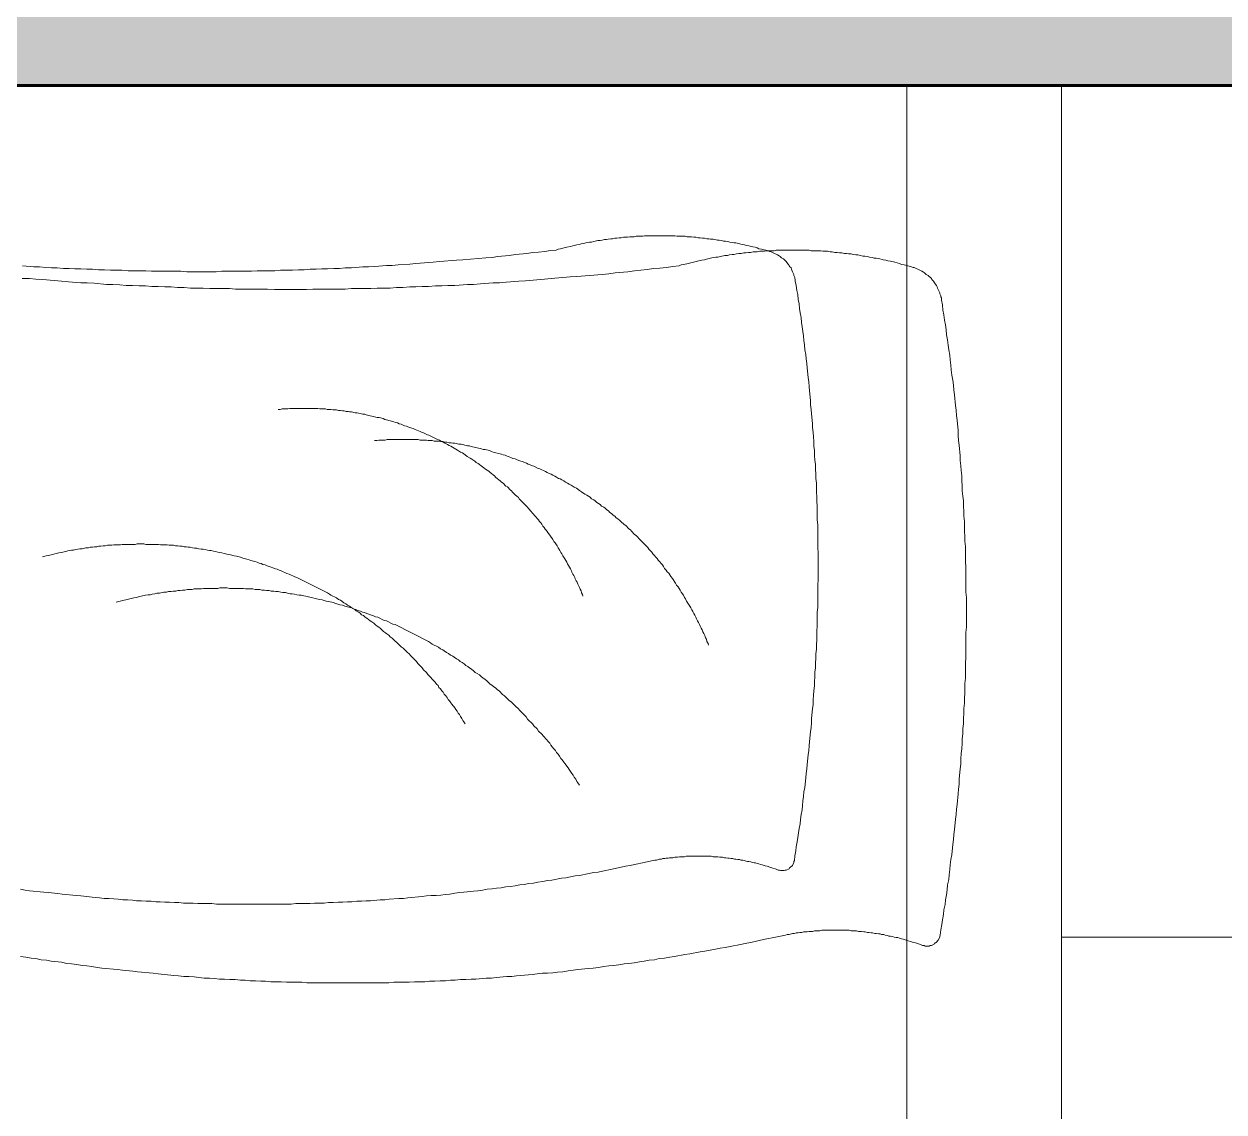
# Model space of a CAD drawing. Header units: millimetres. Extents: x 138.2 to 179, y 16 to 49.9.
# Drawn here: x 150.498 to 151.273, y 43.262 to 43.965 of the extents above; entities that cross this region are included whole.
import ezdxf

# ---------------------------------------------------------------- set-up
doc = ezdxf.new("R2010")
doc.units = ezdxf.units.MM
for name, color, linetype, lineweight in [('wv_grama', 103, 'Continuous', 9), ('wv_moveis2', 252, 'Continuous', 5), ('wv_parede', 24, 'Continuous', 60), ('wv_paredeHATCH', 11, 'Continuous', 9)]:
    doc.layers.add(name, color=color, linetype=linetype, lineweight=lineweight)

# ---------------------------------------------------------------- blocks, each defined once
blk = doc.blocks.new('*U41')
for p in [(-0.8, 1.34283), (0.8, 0)]:
    blk.add_line(p, (-0.8, 0))
for points in [[(-0.1277, 0.56242), (-0.13109, 0.56276), (-0.13448, 0.56344), (-0.13752, 0.56377), (-0.14091, 0.56445), (-0.1443, 0.56479), (-0.14734, 0.56547), (-0.15412, 0.56615), (-0.1575, 0.56682), (-0.16055, 0.56716), (-0.16393, 0.5675), (-0.16732, 0.56818), (-0.17037, 0.56852), (-0.17375, 0.56885), (-0.17714, 0.56953), (-0.18019, 0.56987), (-0.19035, 0.57089), (-0.19339, 0.57122), (-0.20017, 0.5719), (-0.20321, 0.57224), (-0.21337, 0.57326), (-0.21642, 0.57359), (-0.22658, 0.57461), (-0.22962, 0.57495), (-0.23301, 0.57529), (-0.2364, 0.57529), (-0.23978, 0.57563), (-0.24283, 0.57596), (-0.24622, 0.5763), (-0.2496, 0.5763), (-0.25299, 0.57664), (-0.25603, 0.57698), (-0.25942, 0.57698), (-0.26281, 0.57732), (-0.26619, 0.57732), (-0.26958, 0.57766), (-0.27263, 0.57766), (-0.27601, 0.578), (-0.2794, 0.578), (-0.28278, 0.57833), (-0.28583, 0.57833), (-0.28922, 0.57867), (-0.29599, 0.57867), (-0.29938, 0.57901), (-0.3092, 0.57901), (-0.31258, 0.57935), (-0.3654, 0.57935), (-0.36879, 0.57901), (-0.37861, 0.57901), (-0.382, 0.57867), (-0.38877, 0.57867), (-0.39181, 0.57833), (-0.3952, 0.57833), (-0.39859, 0.578), (-0.40197, 0.578), (-0.40536, 0.57766), (-0.40841, 0.57766), (-0.41179, 0.57732), (-0.41518, 0.57732), (-0.41856, 0.57698), (-0.42161, 0.57698), (-0.42838, 0.5763), (-0.43177, 0.5763), (-0.43482, 0.57596), (-0.44159, 0.57529), (-0.44498, 0.57529), (-0.44802, 0.57495), (-0.45818, 0.57393), (-0.46123, 0.57359), (-0.46461, 0.57326), (-0.468, 0.57326), (-0.47139, 0.57292), (-0.47443, 0.57258), (-0.47782, 0.57224), (-0.48121, 0.57156), (-0.48459, 0.57122), (-0.48764, 0.57089), (-0.49441, 0.57021), (-0.49746, 0.56987), (-0.50085, 0.56953), (-0.50423, 0.56885), (-0.50762, 0.56852), (-0.51066, 0.56818), (-0.51405, 0.56784), (-0.51744, 0.56716), (-0.52048, 0.56682), (-0.52387, 0.56648), (-0.52726, 0.56581), (-0.5303, 0.56547), (-0.53369, 0.56479), (-0.53708, 0.56445), (-0.54012, 0.56377), (-0.54351, 0.56344), (-0.5469, 0.56276), (-0.54994, 0.56242), (-0.55671, 0.56107), (-0.55976, 0.56073), (-0.56653, 0.55937), (-0.56958, 0.55903), (-0.57635, 0.55768), (-0.5794, 0.557), (-0.58279, 0.55666), (-0.58583, 0.55599), (-0.59261, 0.55463), (-0.59565, 0.55396), (-0.59904, 0.55328), (-0.60209, 0.5526), (-0.60547, 0.55192), (-0.60852, 0.55125), (-0.61529, 0.54989), (-0.61834, 0.54921), (-0.62173, 0.54854), (-0.62274, 0.5482), (-0.6241, 0.5482), (-0.62613, 0.54752), (-0.62748, 0.54752), (-0.6285, 0.54718), (-0.62985, 0.54718), (-0.63087, 0.54684), (-0.63222, 0.54684), (-0.63324, 0.54651), (-0.63561, 0.54651), (-0.63696, 0.54617), (-0.639, 0.54617), (-0.64035, 0.54583), (-0.64374, 0.54583), (-0.64509, 0.54549), (-0.6627, 0.54549), (-0.66405, 0.54583), (-0.66744, 0.54583), (-0.66879, 0.54617), (-0.67082, 0.54617), (-0.67218, 0.54651), (-0.67319, 0.54651), (-0.67455, 0.54684), (-0.67556, 0.54684), (-0.67692, 0.54718), (-0.67793, 0.54718), (-0.67929, 0.54752), (-0.68031, 0.54752), (-0.68166, 0.54786), (-0.68268, 0.54786), (-0.68369, 0.5482), (-0.68505, 0.5482), (-0.68606, 0.54854), (-0.68742, 0.54888), (-0.68843, 0.54921), (-0.68945, 0.54921), (-0.6908, 0.54955), (-0.69182, 0.54989), (-0.69317, 0.55023), (-0.69419, 0.55023), (-0.6952, 0.55057), (-0.69656, 0.55091), (-0.69757, 0.55125), (-0.69893, 0.55159), (-0.70096, 0.55226), (-0.70231, 0.5526), (-0.70435, 0.55328), (-0.7057, 0.55362), (-0.70875, 0.55463), (-0.7101, 0.55531), (-0.71112, 0.55531), (-0.7118, 0.55565), (-0.7145, 0.55565), (-0.71518, 0.55531), (-0.71586, 0.55531), (-0.71789, 0.55429), (-0.71823, 0.55362), (-0.71891, 0.55328), (-0.72026, 0.55192), (-0.72128, 0.54989), (-0.72128, 0.54921), (-0.72161, 0.54854), (-0.72195, 0.54515), (-0.72263, 0.54177), (-0.72297, 0.53872), (-0.72365, 0.53533), (-0.72398, 0.53228), (-0.72466, 0.5289), (-0.725, 0.52585), (-0.72568, 0.52247), (-0.72602, 0.51942), (-0.72636, 0.51603), (-0.72703, 0.51265), (-0.72737, 0.5096), (-0.72771, 0.50621), (-0.72805, 0.50316), (-0.72839, 0.49978), (-0.72906, 0.49673), (-0.72974, 0.48996), (-0.73008, 0.48691), (-0.73042, 0.48353), (-0.73076, 0.48048), (-0.73143, 0.47371), (-0.73177, 0.47066), (-0.73211, 0.46727), (-0.73245, 0.46423), (-0.73313, 0.45745), (-0.73347, 0.45441), (-0.7338, 0.45102), (-0.7338, 0.44797), (-0.73448, 0.4412), (-0.73482, 0.43815), (-0.73482, 0.43477), (-0.73516, 0.43138), (-0.7355, 0.42833), (-0.73584, 0.42495), (-0.73584, 0.4219), (-0.73617, 0.41851), (-0.73617, 0.41513), (-0.73651, 0.41208), (-0.73651, 0.40869), (-0.73685, 0.40531), (-0.73685, 0.40226), (-0.73719, 0.39887), (-0.73719, 0.39549), (-0.73753, 0.39244), (-0.73753, 0.38601), (-0.73787, 0.38262), (-0.73787, 0.3728), (-0.73821, 0.36942), (-0.73821, 0.35316), (-0.73854, 0.34978), (-0.73854, 0.33048), (-0.73821, 0.32709), (-0.73821, 0.31084), (-0.73787, 0.30745), (-0.73787, 0.29763), (-0.73753, 0.29425), (-0.73753, 0.2912), (-0.73719, 0.28781), (-0.73719, 0.28138), (-0.73685, 0.27799), (-0.73685, 0.27495), (-0.73651, 0.27156), (-0.73651, 0.26817), (-0.73617, 0.26513), (-0.73584, 0.26174), (-0.73584, 0.25835), (-0.7355, 0.25531), (-0.7355, 0.25192), (-0.73516, 0.24853), (-0.73482, 0.24549), (-0.73448, 0.2421), (-0.73448, 0.23905), (-0.7338, 0.23228), (-0.73347, 0.22923), (-0.73313, 0.22585), (-0.73313, 0.2228), (-0.73245, 0.21603), (-0.73211, 0.21298), (-0.73177, 0.2096), (-0.73143, 0.20655), (-0.73076, 0.19978), (-0.73042, 0.19673), (-0.73008, 0.19334), (-0.72974, 0.1903), (-0.72906, 0.18691), (-0.72873, 0.18352), (-0.72839, 0.18048), (-0.72805, 0.17709), (-0.72771, 0.17404), (-0.72703, 0.17066), (-0.72669, 0.16761), (-0.72636, 0.16422), (-0.72568, 0.16084), (-0.72534, 0.15779), (-0.725, 0.1544), (-0.72432, 0.15136), (-0.72398, 0.14797), (-0.72331, 0.14492), (-0.72297, 0.14154), (-0.72229, 0.13849), (-0.72229, 0.13713), (-0.72195, 0.13646), (-0.72195, 0.13578), (-0.72128, 0.13443), (-0.72128, 0.13375), (-0.72026, 0.13172), (-0.71992, 0.1307), (-0.71958, 0.13002), (-0.71924, 0.12901), (-0.71823, 0.12799), (-0.71789, 0.12731), (-0.71721, 0.1263), (-0.7162, 0.12528), (-0.71586, 0.12461), (-0.71383, 0.12257), (-0.71247, 0.1219), (-0.71146, 0.12088), (-0.71078, 0.12054), (-0.70976, 0.11987), (-0.70705, 0.11851), (-0.70604, 0.11817), (-0.70468, 0.1175), (-0.70401, 0.1175), (-0.70231, 0.11682), (-0.69825, 0.1158), (-0.69656, 0.11546), (-0.6952, 0.11479), (-0.69385, 0.11445), (-0.69216, 0.11411), (-0.68945, 0.11343), (-0.68775, 0.11309), (-0.6864, 0.11275), (-0.68471, 0.11242), (-0.682, 0.11174), (-0.68031, 0.1114), (-0.67895, 0.1114), (-0.6776, 0.11106), (-0.6759, 0.11072), (-0.67455, 0.11038), (-0.67286, 0.11005), (-0.6715, 0.11005), (-0.67015, 0.10971), (-0.66845, 0.10937), (-0.6671, 0.10937), (-0.66541, 0.10903), (-0.66405, 0.10869), (-0.66236, 0.10869), (-0.661, 0.10835), (-0.65965, 0.10835), (-0.65796, 0.10801), (-0.6566, 0.10801), (-0.65491, 0.10768), (-0.65356, 0.10768), (-0.65186, 0.10734), (-0.65051, 0.10734), (-0.64881, 0.107), (-0.64577, 0.107), (-0.64441, 0.10666), (-0.63832, 0.10666), (-0.63696, 0.10632), (-0.61563, 0.10632), (-0.61428, 0.10666), (-0.60954, 0.10666), (-0.60818, 0.107), (-0.60514, 0.107), (-0.60344, 0.10734), (-0.60073, 0.10734), (-0.59904, 0.10768), (-0.59769, 0.10768), (-0.59599, 0.10801), (-0.59464, 0.10801), (-0.59295, 0.10835), (-0.59159, 0.10835), (-0.5899, 0.10869), (-0.58854, 0.10903), (-0.58719, 0.10903), (-0.5855, 0.10937), (-0.58414, 0.10971), (-0.58245, 0.10971), (-0.57974, 0.11038), (-0.57805, 0.11072), (-0.57669, 0.11072), (-0.575, 0.11106), (-0.57229, 0.11174), (-0.5706, 0.11208), (-0.56924, 0.11242), (-0.56755, 0.11275), (-0.56484, 0.11343), (-0.56315, 0.11377), (-0.56044, 0.11445), (-0.55875, 0.11479), (-0.55604, 0.11546), (-0.55434, 0.1158), (-0.55299, 0.11648), (-0.54893, 0.11682), (-0.54486, 0.1175), (-0.54046, 0.11783), (-0.5364, 0.11817), (-0.53234, 0.11885), (-0.52421, 0.11953), (-0.51981, 0.1202), (-0.51168, 0.12088), (-0.50762, 0.12156), (-0.50322, 0.1219), (-0.48696, 0.12325), (-0.48256, 0.12359), (-0.47037, 0.12461), (-0.46597, 0.12494), (-0.45378, 0.12596), (-0.44938, 0.1263), (-0.44125, 0.12698), (-0.43685, 0.12731), (-0.43279, 0.12731), (-0.42466, 0.12799), (-0.42026, 0.12833), (-0.41619, 0.12833), (-0.40807, 0.12901), (-0.40367, 0.12901), (-0.3996, 0.12935), (-0.39554, 0.12935), (-0.39114, 0.12969), (-0.38707, 0.12969), (-0.38301, 0.13002), (-0.37895, 0.13002), (-0.37455, 0.13036), (-0.37048, 0.13036), (-0.36642, 0.1307), (-0.35795, 0.1307), (-0.35389, 0.13104), (-0.34136, 0.13104), (-0.3373, 0.13138), (-0.31631, 0.13138), (-0.31224, 0.13172), (-0.29159, 0.13172), (-0.28719, 0.13138), (-0.26653, 0.13138), (-0.26247, 0.13104), (-0.24994, 0.13104), (-0.24554, 0.1307), (-0.23741, 0.1307), (-0.23335, 0.13036), (-0.22895, 0.13036), (-0.22488, 0.13002), (-0.22082, 0.13002), (-0.21642, 0.12969), (-0.21236, 0.12969), (-0.20829, 0.12935), (-0.20423, 0.12935), (-0.19983, 0.12901), (-0.19576, 0.12901), (-0.1917, 0.12867), (-0.1873, 0.12833), (-0.18324, 0.12833), (-0.17511, 0.12765), (-0.17071, 0.12731), (-0.16664, 0.12731), (-0.15852, 0.12664), (-0.15412, 0.1263), (-0.14193, 0.12528), (-0.13752, 0.12494), (-0.13346, 0.12461), (-0.12872, 0.12461)], [(-0.18933, 0.33352), (-0.19204, 0.33285), (-0.19373, 0.33251), (-0.19644, 0.33183), (-0.19813, 0.33149), (-0.20084, 0.33082), (-0.20254, 0.33048), (-0.20389, 0.33014), (-0.20558, 0.3298), (-0.20829, 0.32912), (-0.20998, 0.32878), (-0.21134, 0.32878), (-0.21269, 0.32845), (-0.21439, 0.32811), (-0.21574, 0.32777), (-0.21743, 0.32777), (-0.22014, 0.32709), (-0.22184, 0.32709), (-0.22319, 0.32675), (-0.22488, 0.32675), (-0.22624, 0.32641), (-0.22793, 0.32641), (-0.22929, 0.32608), (-0.23064, 0.32608), (-0.23233, 0.32574), (-0.23369, 0.32574), (-0.23538, 0.3254), (-0.23843, 0.3254), (-0.23978, 0.32506), (-0.24452, 0.32506), (-0.24588, 0.32472), (-0.25502, 0.32472), (-0.25637, 0.32438), (-0.26111, 0.32438), (-0.26247, 0.32472), (-0.27161, 0.32472), (-0.27297, 0.32506), (-0.27771, 0.32506), (-0.27906, 0.3254), (-0.28211, 0.3254), (-0.28346, 0.32574), (-0.28515, 0.32574), (-0.28651, 0.32608), (-0.2882, 0.32608), (-0.28956, 0.32641), (-0.29125, 0.32641), (-0.2926, 0.32675), (-0.29396, 0.32675), (-0.29565, 0.32709), (-0.29701, 0.32743), (-0.2987, 0.32743), (-0.30005, 0.32777), (-0.30175, 0.32811), (-0.3031, 0.32811), (-0.30446, 0.32845), (-0.30615, 0.32878), (-0.3075, 0.32912), (-0.30886, 0.32912), (-0.31055, 0.32946), (-0.3119, 0.3298), (-0.3136, 0.33014), (-0.31631, 0.33082), (-0.318, 0.33115), (-0.32071, 0.33183), (-0.3224, 0.33217), (-0.32511, 0.33285), (-0.3268, 0.33319), (-0.32951, 0.33386), (-0.3312, 0.33454), (-0.33391, 0.33522), (-0.33561, 0.33556), (-0.33696, 0.33623), (-0.33967, 0.33691), (-0.34136, 0.33725), (-0.34272, 0.33793), (-0.34407, 0.33826), (-0.34543, 0.33894), (-0.34712, 0.33928), (-0.34847, 0.33996), (-0.34983, 0.3403), (-0.35118, 0.34097), (-0.35254, 0.34131), (-0.35423, 0.34199), (-0.35558, 0.34233), (-0.35694, 0.34301), (-0.35829, 0.34334), (-0.36236, 0.34538), (-0.36405, 0.34571), (-0.36811, 0.34775), (-0.36947, 0.34808), (-0.39114, 0.35892), (-0.39249, 0.35994), (-0.39351, 0.36061), (-0.39757, 0.36264), (-0.39893, 0.36366), (-0.40028, 0.36434), (-0.4013, 0.36501), (-0.40265, 0.36603), (-0.404, 0.36671), (-0.40536, 0.36772), (-0.40671, 0.3684), (-0.40773, 0.36908), (-0.40908, 0.37009), (-0.41044, 0.37077), (-0.41145, 0.37179), (-0.41281, 0.37246), (-0.41416, 0.37348), (-0.41518, 0.3745), (-0.41653, 0.37517), (-0.41789, 0.37619), (-0.4189, 0.37687), (-0.42026, 0.37788), (-0.42127, 0.3789), (-0.42263, 0.37957), (-0.42398, 0.38059), (-0.425, 0.38161), (-0.42635, 0.38262), (-0.42737, 0.3833), (-0.42872, 0.38431), (-0.43075, 0.38635), (-0.43211, 0.38736), (-0.43312, 0.38804), (-0.43448, 0.38906), (-0.43549, 0.39007), (-0.43685, 0.39109), (-0.43888, 0.39312), (-0.44024, 0.39413), (-0.44328, 0.39718), (-0.44464, 0.3982), (-0.44768, 0.40125), (-0.44904, 0.40226), (-0.45005, 0.40362), (-0.45412, 0.40768), (-0.45513, 0.40903), (-0.45818, 0.41208), (-0.4592, 0.41343), (-0.46123, 0.41547), (-0.46224, 0.41682), (-0.46428, 0.41885), (-0.46529, 0.42021), (-0.46732, 0.42224), (-0.46834, 0.42359), (-0.46936, 0.42461), (-0.47003, 0.42596), (-0.47105, 0.42698), (-0.47206, 0.42833), (-0.47308, 0.42935), (-0.47376, 0.4307), (-0.47477, 0.43172), (-0.47579, 0.43307), (-0.47647, 0.43443), (-0.47748, 0.43544), (-0.4785, 0.4368), (-0.47917, 0.43781), (-0.48121, 0.44052), (-0.48188, 0.44154), (-0.4829, 0.44289), (-0.48358, 0.44425), (-0.48459, 0.44526), (-0.48527, 0.44662), (-0.48629, 0.44797), (-0.48696, 0.44933), (-0.48764, 0.45034), (-0.48866, 0.4517)], [(-0.35626, 0.22923), (-0.35762, 0.22923), (-0.35897, 0.2289), (-0.36303, 0.2289), (-0.36439, 0.22856), (-0.38437, 0.22856), (-0.38572, 0.2289), (-0.38978, 0.2289), (-0.3908, 0.22923), (-0.39351, 0.22923), (-0.39486, 0.22957), (-0.39757, 0.22957), (-0.39893, 0.22991), (-0.40028, 0.22991), (-0.40163, 0.23025), (-0.40299, 0.23025), (-0.40434, 0.23059), (-0.4057, 0.23059), (-0.40671, 0.23093), (-0.40807, 0.23093), (-0.41078, 0.2316), (-0.41213, 0.2316), (-0.41619, 0.23262), (-0.41755, 0.23262), (-0.41856, 0.23296), (-0.42534, 0.23465), (-0.42635, 0.23499), (-0.42771, 0.23499), (-0.43042, 0.23567), (-0.43177, 0.23635), (-0.43279, 0.23668), (-0.4382, 0.23804), (-0.43922, 0.23838), (-0.44057, 0.23872), (-0.44193, 0.23939), (-0.44328, 0.23973), (-0.4443, 0.24007), (-0.44565, 0.24075), (-0.44701, 0.24109), (-0.44802, 0.24142), (-0.44938, 0.2421), (-0.45073, 0.24244), (-0.45175, 0.24278), (-0.4531, 0.24346), (-0.45446, 0.24379), (-0.45547, 0.24447), (-0.45683, 0.24481), (-0.45818, 0.24549), (-0.4592, 0.24583), (-0.46191, 0.24718), (-0.46292, 0.24752), (-0.46428, 0.2482), (-0.46529, 0.24853), (-0.46665, 0.24921), (-0.46766, 0.24989), (-0.46902, 0.25057), (-0.47037, 0.25091), (-0.47139, 0.25158), (-0.47274, 0.25226), (-0.47376, 0.25294), (-0.47511, 0.25361), (-0.47613, 0.25395), (-0.47714, 0.25463), (-0.4785, 0.25531), (-0.47951, 0.25598), (-0.48087, 0.25666), (-0.48188, 0.25734), (-0.48324, 0.25802), (-0.48527, 0.25937), (-0.48662, 0.26005), (-0.48866, 0.2614), (-0.49001, 0.26242), (-0.49204, 0.26377), (-0.4934, 0.26445), (-0.49543, 0.2658), (-0.49644, 0.26682), (-0.4978, 0.2675), (-0.49881, 0.26817), (-0.49983, 0.26919), (-0.50186, 0.27054), (-0.50288, 0.27156), (-0.50423, 0.27224), (-0.50525, 0.27291), (-0.50626, 0.27393), (-0.50728, 0.27461), (-0.50829, 0.27562), (-0.50931, 0.2763), (-0.51033, 0.27732), (-0.51134, 0.27799), (-0.51236, 0.27901), (-0.51337, 0.27969), (-0.51439, 0.2807), (-0.51541, 0.28138), (-0.51744, 0.28341), (-0.51845, 0.28409), (-0.52048, 0.28612), (-0.5215, 0.2868), (-0.52218, 0.28781), (-0.52421, 0.28984), (-0.52522, 0.29052), (-0.52624, 0.29154), (-0.52692, 0.29255), (-0.53267, 0.29831), (-0.53335, 0.29933), (-0.53538, 0.30136), (-0.53606, 0.30237), (-0.53708, 0.30339), (-0.53775, 0.3044), (-0.53877, 0.30542), (-0.53945, 0.30644), (-0.54046, 0.30745), (-0.54114, 0.30847), (-0.54215, 0.30948), (-0.54283, 0.3105), (-0.54351, 0.31185), (-0.54453, 0.31287), (-0.5452, 0.31389), (-0.54622, 0.3149), (-0.54757, 0.31693), (-0.54859, 0.31829), (-0.55062, 0.32133), (-0.5513, 0.32269), (-0.55231, 0.3237), (-0.55367, 0.32574), (-0.55434, 0.32709), (-0.5557, 0.32912), (-0.55638, 0.33048), (-0.55705, 0.33149), (-0.55773, 0.33285), (-0.55908, 0.33488), (-0.55976, 0.33623), (-0.56044, 0.33725), (-0.56112, 0.3386), (-0.56179, 0.33962), (-0.56247, 0.34097), (-0.56315, 0.34199), (-0.56383, 0.34334), (-0.56416, 0.34436), (-0.56484, 0.34571), (-0.56552, 0.34673), (-0.5662, 0.34808), (-0.56653, 0.3491), (-0.56721, 0.35045), (-0.56789, 0.35147), (-0.56823, 0.35282), (-0.5689, 0.35384), (-0.56958, 0.3552), (-0.56992, 0.35655), (-0.5706, 0.35757), (-0.57094, 0.35892), (-0.57161, 0.36027), (-0.57195, 0.36129)]]:
    blk.add_lwpolyline(points)
blk = doc.blocks.new('*U42')
for p in [(-0.7, 1.16602), (0.7, 0)]:
    blk.add_line(p, (-0.7, 0))
for points in [[(-0.12755, 0.51897), (-0.13064, 0.51959), (-0.13342, 0.5199), (-0.14269, 0.52082), (-0.14547, 0.52113), (-0.15165, 0.52175), (-0.15443, 0.52206), (-0.16369, 0.52299), (-0.16647, 0.5233), (-0.17574, 0.52422), (-0.17852, 0.52453), (-0.18161, 0.52484), (-0.1847, 0.52484), (-0.18779, 0.52515), (-0.19057, 0.52546), (-0.19366, 0.52577), (-0.19675, 0.52577), (-0.19984, 0.52608), (-0.20262, 0.52639), (-0.20571, 0.52639), (-0.20879, 0.52669), (-0.21188, 0.52669), (-0.21497, 0.527), (-0.21775, 0.527), (-0.22084, 0.52731), (-0.22393, 0.52731), (-0.22702, 0.52762), (-0.2298, 0.52762), (-0.23289, 0.52793), (-0.23907, 0.52793), (-0.24216, 0.52824), (-0.25112, 0.52824), (-0.2542, 0.52855), (-0.3024, 0.52855), (-0.30548, 0.52824), (-0.31444, 0.52824), (-0.31753, 0.52793), (-0.32371, 0.52793), (-0.32649, 0.52762), (-0.32958, 0.52762), (-0.33267, 0.52731), (-0.33576, 0.52731), (-0.33885, 0.527), (-0.34163, 0.527), (-0.34472, 0.52669), (-0.3478, 0.52669), (-0.35089, 0.52639), (-0.35367, 0.52639), (-0.35985, 0.52577), (-0.36294, 0.52577), (-0.36572, 0.52546), (-0.3719, 0.52484), (-0.37499, 0.52484), (-0.37777, 0.52453), (-0.38704, 0.5236), (-0.38982, 0.5233), (-0.39291, 0.52299), (-0.396, 0.52299), (-0.39908, 0.52268), (-0.40186, 0.52237), (-0.40495, 0.52206), (-0.40804, 0.52144), (-0.41113, 0.52113), (-0.41391, 0.52082), (-0.42009, 0.52021), (-0.42287, 0.5199), (-0.42596, 0.51959), (-0.42905, 0.51897), (-0.43214, 0.51866), (-0.43492, 0.51835), (-0.43801, 0.51804), (-0.4411, 0.51743), (-0.44388, 0.51712), (-0.44697, 0.51681), (-0.45005, 0.51619), (-0.45283, 0.51588), (-0.45592, 0.51526), (-0.45901, 0.51496), (-0.46179, 0.51434), (-0.46488, 0.51403), (-0.46797, 0.51341), (-0.47075, 0.5131), (-0.47693, 0.51187), (-0.47971, 0.51156), (-0.48589, 0.51032), (-0.48867, 0.51001), (-0.49485, 0.50878), (-0.49763, 0.50816), (-0.50072, 0.50785), (-0.5035, 0.50723), (-0.50967, 0.506), (-0.51245, 0.50538), (-0.51554, 0.50476), (-0.51832, 0.50414), (-0.52141, 0.50353), (-0.52419, 0.50291), (-0.53037, 0.50167), (-0.53315, 0.50105), (-0.53624, 0.50044), (-0.53717, 0.50013), (-0.5384, 0.50013), (-0.54026, 0.49951), (-0.54149, 0.49951), (-0.54242, 0.4992), (-0.54365, 0.4992), (-0.54458, 0.49889), (-0.54582, 0.49889), (-0.54674, 0.49858), (-0.54891, 0.49858), (-0.55014, 0.49827), (-0.552, 0.49827), (-0.55323, 0.49797), (-0.55632, 0.49797), (-0.55756, 0.49766), (-0.57362, 0.49766), (-0.57485, 0.49797), (-0.57794, 0.49797), (-0.57918, 0.49827), (-0.58103, 0.49827), (-0.58227, 0.49858), (-0.5832, 0.49858), (-0.58443, 0.49889), (-0.58536, 0.49889), (-0.58659, 0.4992), (-0.58752, 0.4992), (-0.58876, 0.49951), (-0.58968, 0.49951), (-0.59092, 0.49982), (-0.59185, 0.49982), (-0.59277, 0.50013), (-0.59401, 0.50013), (-0.59493, 0.50044), (-0.59617, 0.50075), (-0.5971, 0.50105), (-0.59802, 0.50105), (-0.59926, 0.50136), (-0.60019, 0.50167), (-0.60142, 0.50198), (-0.60235, 0.50198), (-0.60327, 0.50229), (-0.60451, 0.5026), (-0.60544, 0.50291), (-0.60667, 0.50322), (-0.60853, 0.50383), (-0.60976, 0.50414), (-0.61162, 0.50476), (-0.61285, 0.50507), (-0.61563, 0.506), (-0.61687, 0.50661), (-0.61779, 0.50661), (-0.61841, 0.50692), (-0.62088, 0.50692), (-0.6215, 0.50661), (-0.62212, 0.50661), (-0.62397, 0.50569), (-0.62428, 0.50507), (-0.6249, 0.50476), (-0.62613, 0.50353), (-0.62706, 0.50167), (-0.62706, 0.50105), (-0.62737, 0.50044), (-0.62768, 0.49735), (-0.6283, 0.49426), (-0.62861, 0.49148), (-0.62922, 0.48839), (-0.62953, 0.48561), (-0.63015, 0.48252), (-0.63046, 0.47974), (-0.63108, 0.47665), (-0.63139, 0.47387), (-0.63169, 0.47078), (-0.63231, 0.46769), (-0.63262, 0.46491), (-0.63293, 0.46182), (-0.63324, 0.45904), (-0.63355, 0.45595), (-0.63417, 0.45317), (-0.63478, 0.44699), (-0.63509, 0.44421), (-0.6354, 0.44113), (-0.63571, 0.43835), (-0.63633, 0.43217), (-0.63664, 0.42939), (-0.63695, 0.4263), (-0.63725, 0.42352), (-0.63787, 0.41734), (-0.63818, 0.41456), (-0.63849, 0.41147), (-0.63849, 0.40869), (-0.63911, 0.40251), (-0.63942, 0.39973), (-0.63942, 0.39664), (-0.63973, 0.39355), (-0.64004, 0.39077), (-0.64034, 0.38768), (-0.64034, 0.3849), (-0.64065, 0.38181), (-0.64065, 0.37873), (-0.64096, 0.37595), (-0.64096, 0.37286), (-0.64127, 0.36977), (-0.64127, 0.36699), (-0.64158, 0.3639), (-0.64158, 0.36081), (-0.64189, 0.35803), (-0.64189, 0.35216), (-0.6422, 0.34907), (-0.6422, 0.34011), (-0.64251, 0.33702), (-0.64251, 0.32219), (-0.64282, 0.31911), (-0.64282, 0.3015), (-0.64251, 0.29841), (-0.64251, 0.28358), (-0.6422, 0.28049), (-0.6422, 0.27153), (-0.64189, 0.26844), (-0.64189, 0.26566), (-0.64158, 0.26257), (-0.64158, 0.25671), (-0.64127, 0.25362), (-0.64127, 0.25084), (-0.64096, 0.24775), (-0.64096, 0.24466), (-0.64065, 0.24188), (-0.64034, 0.23879), (-0.64034, 0.2357), (-0.64004, 0.23292), (-0.64004, 0.22983), (-0.63973, 0.22674), (-0.63942, 0.22396), (-0.63911, 0.22087), (-0.63911, 0.21809), (-0.63849, 0.21191), (-0.63818, 0.20913), (-0.63787, 0.20604), (-0.63787, 0.20326), (-0.63725, 0.19709), (-0.63695, 0.19431), (-0.63664, 0.19122), (-0.63633, 0.18844), (-0.63571, 0.18226), (-0.6354, 0.17948), (-0.63509, 0.17639), (-0.63478, 0.17361), (-0.63417, 0.17052), (-0.63386, 0.16743), (-0.63355, 0.16465), (-0.63324, 0.16156), (-0.63293, 0.15878), (-0.63231, 0.15569), (-0.632, 0.15291), (-0.63169, 0.14982), (-0.63108, 0.14673), (-0.63077, 0.14395), (-0.63046, 0.14086), (-0.62984, 0.13808), (-0.62953, 0.13499), (-0.62891, 0.13221), (-0.62861, 0.12912), (-0.62799, 0.12634), (-0.62799, 0.12511), (-0.62768, 0.12449), (-0.62768, 0.12387), (-0.62706, 0.12264), (-0.62706, 0.12202), (-0.62613, 0.12017), (-0.62583, 0.11924), (-0.62552, 0.11862), (-0.62521, 0.1177), (-0.62428, 0.11677), (-0.62397, 0.11615), (-0.62335, 0.11522), (-0.62243, 0.1143), (-0.62212, 0.11368), (-0.62026, 0.11183), (-0.61903, 0.11121), (-0.6181, 0.11028), (-0.61748, 0.10997), (-0.61656, 0.10935), (-0.61409, 0.10812), (-0.61316, 0.10781), (-0.61192, 0.10719), (-0.61131, 0.10719), (-0.60976, 0.10657), (-0.60605, 0.10565), (-0.60451, 0.10534), (-0.60327, 0.10472), (-0.60204, 0.10441), (-0.60049, 0.1041), (-0.59802, 0.10349), (-0.59648, 0.10318), (-0.59524, 0.10287), (-0.5937, 0.10256), (-0.59123, 0.10194), (-0.58968, 0.10163), (-0.58845, 0.10163), (-0.58721, 0.10132), (-0.58567, 0.10101), (-0.58443, 0.10071), (-0.58289, 0.1004), (-0.58165, 0.1004), (-0.58042, 0.10009), (-0.57887, 0.09978), (-0.57764, 0.09978), (-0.57609, 0.09947), (-0.57485, 0.09916), (-0.57331, 0.09916), (-0.57207, 0.09885), (-0.57084, 0.09885), (-0.56929, 0.09854), (-0.56806, 0.09854), (-0.56651, 0.09823), (-0.56528, 0.09823), (-0.56373, 0.09792), (-0.5625, 0.09792), (-0.56095, 0.09762), (-0.55817, 0.09762), (-0.55694, 0.09731), (-0.55138, 0.09731), (-0.55014, 0.097), (-0.53068, 0.097), (-0.52944, 0.09731), (-0.52512, 0.09731), (-0.52388, 0.09762), (-0.5211, 0.09762), (-0.51956, 0.09792), (-0.51709, 0.09792), (-0.51554, 0.09823), (-0.51431, 0.09823), (-0.51276, 0.09854), (-0.51153, 0.09854), (-0.50998, 0.09885), (-0.50875, 0.09885), (-0.5072, 0.09916), (-0.50597, 0.09947), (-0.50473, 0.09947), (-0.50319, 0.09978), (-0.50195, 0.10009), (-0.50041, 0.10009), (-0.49794, 0.10071), (-0.49639, 0.10101), (-0.49516, 0.10101), (-0.49361, 0.10132), (-0.49114, 0.10194), (-0.4896, 0.10225), (-0.48836, 0.10256), (-0.48682, 0.10287), (-0.48434, 0.10349), (-0.4828, 0.10379), (-0.48033, 0.10441), (-0.47878, 0.10472), (-0.47631, 0.10534), (-0.47477, 0.10565), (-0.47353, 0.10627), (-0.46983, 0.10657), (-0.46612, 0.10719), (-0.4621, 0.1075), (-0.4584, 0.10781), (-0.45469, 0.10843), (-0.44727, 0.10905), (-0.44326, 0.10966), (-0.43584, 0.11028), (-0.43214, 0.1109), (-0.42812, 0.11121), (-0.41329, 0.11244), (-0.40928, 0.11275), (-0.39816, 0.11368), (-0.39414, 0.11399), (-0.38302, 0.11492), (-0.37901, 0.11522), (-0.37159, 0.11584), (-0.36758, 0.11615), (-0.36387, 0.11615), (-0.35645, 0.11677), (-0.35244, 0.11708), (-0.34873, 0.11708), (-0.34132, 0.1177), (-0.3373, 0.1177), (-0.3336, 0.118), (-0.32989, 0.118), (-0.32587, 0.11831), (-0.32217, 0.11831), (-0.31846, 0.11862), (-0.31475, 0.11862), (-0.31074, 0.11893), (-0.30703, 0.11893), (-0.30332, 0.11924), (-0.2956, 0.11924), (-0.29189, 0.11955), (-0.28046, 0.11955), (-0.27676, 0.11986), (-0.2576, 0.11986), (-0.2539, 0.12017), (-0.23505, 0.12017), (-0.23104, 0.11986), (-0.21219, 0.11986), (-0.20849, 0.11955), (-0.19706, 0.11955), (-0.19304, 0.11924), (-0.18563, 0.11924), (-0.18192, 0.11893), (-0.1779, 0.11893), (-0.1742, 0.11862), (-0.17049, 0.11862), (-0.16647, 0.11831), (-0.16277, 0.11831), (-0.15906, 0.118), (-0.15535, 0.118), (-0.15134, 0.1177), (-0.14763, 0.1177), (-0.14392, 0.11739), (-0.13991, 0.11708), (-0.1362, 0.11708), (-0.12879, 0.11646)], [(-0.14176, 0.30428), (-0.14423, 0.30366), (-0.14578, 0.30335), (-0.14825, 0.30273), (-0.14979, 0.30242), (-0.15226, 0.30181), (-0.15381, 0.3015), (-0.15504, 0.30119), (-0.15659, 0.30088), (-0.15906, 0.30026), (-0.1606, 0.29995), (-0.16184, 0.29995), (-0.16308, 0.29964), (-0.16462, 0.29934), (-0.16586, 0.29903), (-0.1674, 0.29903), (-0.16987, 0.29841), (-0.17142, 0.29841), (-0.17265, 0.2981), (-0.1742, 0.2981), (-0.17543, 0.29779), (-0.17698, 0.29779), (-0.17821, 0.29748), (-0.17945, 0.29748), (-0.18099, 0.29717), (-0.18223, 0.29717), (-0.18377, 0.29686), (-0.18655, 0.29686), (-0.18779, 0.29655), (-0.19211, 0.29655), (-0.19335, 0.29625), (-0.20169, 0.29625), (-0.20293, 0.29594), (-0.20725, 0.29594), (-0.20849, 0.29625), (-0.21683, 0.29625), (-0.21806, 0.29655), (-0.22239, 0.29655), (-0.22362, 0.29686), (-0.2264, 0.29686), (-0.22764, 0.29717), (-0.22918, 0.29717), (-0.23042, 0.29748), (-0.23196, 0.29748), (-0.2332, 0.29779), (-0.23474, 0.29779), (-0.23598, 0.2981), (-0.23721, 0.2981), (-0.23876, 0.29841), (-0.23999, 0.29872), (-0.24154, 0.29872), (-0.24278, 0.29903), (-0.24432, 0.29934), (-0.24556, 0.29934), (-0.24679, 0.29964), (-0.24834, 0.29995), (-0.24957, 0.30026), (-0.25081, 0.30026), (-0.25235, 0.30057), (-0.25359, 0.30088), (-0.25513, 0.30119), (-0.2576, 0.30181), (-0.25915, 0.30212), (-0.26162, 0.30273), (-0.26316, 0.30304), (-0.26563, 0.30366), (-0.26718, 0.30397), (-0.26965, 0.30459), (-0.27119, 0.3052), (-0.27367, 0.30582), (-0.27521, 0.30613), (-0.27645, 0.30675), (-0.27892, 0.30737), (-0.28046, 0.30768), (-0.2817, 0.30829), (-0.28293, 0.3086), (-0.28417, 0.30922), (-0.28571, 0.30953), (-0.28695, 0.31015), (-0.28819, 0.31046), (-0.28942, 0.31107), (-0.29066, 0.31138), (-0.2922, 0.312), (-0.29344, 0.31231), (-0.29467, 0.31293), (-0.29591, 0.31324), (-0.29961, 0.31509), (-0.30116, 0.3154), (-0.30487, 0.31725), (-0.3061, 0.31756), (-0.32587, 0.32745), (-0.32711, 0.32837), (-0.32803, 0.32899), (-0.33174, 0.33084), (-0.33298, 0.33177), (-0.33421, 0.33239), (-0.33514, 0.33301), (-0.33638, 0.33393), (-0.33761, 0.33455), (-0.33885, 0.33548), (-0.34008, 0.3361), (-0.34101, 0.33671), (-0.34224, 0.33764), (-0.34348, 0.33826), (-0.34441, 0.33918), (-0.34564, 0.3398), (-0.34688, 0.34073), (-0.3478, 0.34166), (-0.34904, 0.34227), (-0.35028, 0.3432), (-0.3512, 0.34382), (-0.35244, 0.34475), (-0.35337, 0.34567), (-0.3546, 0.34629), (-0.35584, 0.34722), (-0.35676, 0.34814), (-0.358, 0.34907), (-0.35893, 0.34969), (-0.36016, 0.35061), (-0.36201, 0.35247), (-0.36325, 0.35339), (-0.36418, 0.35401), (-0.36541, 0.35494), (-0.36634, 0.35587), (-0.36758, 0.35679), (-0.36943, 0.35865), (-0.37066, 0.35957), (-0.37344, 0.36235), (-0.37468, 0.36328), (-0.37746, 0.36606), (-0.3787, 0.36699), (-0.37962, 0.36822), (-0.38333, 0.37193), (-0.38426, 0.37316), (-0.38704, 0.37595), (-0.38796, 0.37718), (-0.38982, 0.37903), (-0.39074, 0.38027), (-0.3926, 0.38212), (-0.39352, 0.38336), (-0.39538, 0.38521), (-0.3963, 0.38645), (-0.39723, 0.38737), (-0.39785, 0.38861), (-0.39878, 0.38954), (-0.3997, 0.39077), (-0.40063, 0.3917), (-0.40125, 0.39294), (-0.40217, 0.39386), (-0.4031, 0.3951), (-0.40372, 0.39633), (-0.40464, 0.39726), (-0.40557, 0.3985), (-0.40619, 0.39942), (-0.40804, 0.40189), (-0.40866, 0.40282), (-0.40959, 0.40406), (-0.41021, 0.40529), (-0.41113, 0.40622), (-0.41175, 0.40745), (-0.41268, 0.40869), (-0.41329, 0.40993), (-0.41391, 0.41085), (-0.41484, 0.41209)], [(-0.29405, 0.20913), (-0.29529, 0.20913), (-0.29653, 0.20882), (-0.30023, 0.20882), (-0.30147, 0.20852), (-0.31969, 0.20852), (-0.32093, 0.20882), (-0.32464, 0.20882), (-0.32556, 0.20913), (-0.32803, 0.20913), (-0.32927, 0.20944), (-0.33174, 0.20944), (-0.33298, 0.20975), (-0.33421, 0.20975), (-0.33545, 0.21006), (-0.33668, 0.21006), (-0.33792, 0.21037), (-0.33916, 0.21037), (-0.34008, 0.21068), (-0.34132, 0.21068), (-0.34379, 0.2113), (-0.34502, 0.2113), (-0.34873, 0.21222), (-0.34997, 0.21222), (-0.35089, 0.21253), (-0.35707, 0.21408), (-0.358, 0.21438), (-0.35923, 0.21438), (-0.36171, 0.215), (-0.36294, 0.21562), (-0.36387, 0.21593), (-0.36881, 0.21716), (-0.36974, 0.21747), (-0.37097, 0.21778), (-0.37221, 0.2184), (-0.37344, 0.21871), (-0.37437, 0.21902), (-0.37561, 0.21964), (-0.37684, 0.21994), (-0.37777, 0.22025), (-0.37901, 0.22087), (-0.38024, 0.22118), (-0.38117, 0.22149), (-0.3824, 0.22211), (-0.38364, 0.22242), (-0.38457, 0.22303), (-0.3858, 0.22334), (-0.38704, 0.22396), (-0.38796, 0.22427), (-0.39043, 0.22551), (-0.39136, 0.22581), (-0.3926, 0.22643), (-0.39352, 0.22674), (-0.39476, 0.22736), (-0.39569, 0.22798), (-0.39692, 0.22859), (-0.39816, 0.2289), (-0.39908, 0.22952), (-0.40032, 0.23014), (-0.40125, 0.23076), (-0.40248, 0.23137), (-0.40341, 0.23168), (-0.40434, 0.2323), (-0.40557, 0.23292), (-0.4065, 0.23354), (-0.40773, 0.23415), (-0.40866, 0.23477), (-0.4099, 0.23539), (-0.41175, 0.23663), (-0.41299, 0.23724), (-0.41484, 0.23848), (-0.41607, 0.23941), (-0.41793, 0.24064), (-0.41916, 0.24126), (-0.42102, 0.2425), (-0.42194, 0.24342), (-0.42318, 0.24404), (-0.42411, 0.24466), (-0.42503, 0.24558), (-0.42689, 0.24682), (-0.42781, 0.24775), (-0.42905, 0.24836), (-0.42998, 0.24898), (-0.4309, 0.24991), (-0.43183, 0.25053), (-0.43276, 0.25145), (-0.43368, 0.25207), (-0.43461, 0.253), (-0.43554, 0.25362), (-0.43646, 0.25454), (-0.43739, 0.25516), (-0.43832, 0.25609), (-0.43924, 0.25671), (-0.4411, 0.25856), (-0.44202, 0.25918), (-0.44388, 0.26103), (-0.4448, 0.26165), (-0.44542, 0.26257), (-0.44727, 0.26443), (-0.4482, 0.26505), (-0.44913, 0.26597), (-0.44975, 0.2669), (-0.455, 0.27215), (-0.45562, 0.27308), (-0.45747, 0.27493), (-0.45809, 0.27586), (-0.45901, 0.27678), (-0.45963, 0.27771), (-0.46056, 0.27864), (-0.46118, 0.27956), (-0.4621, 0.28049), (-0.46272, 0.28142), (-0.46365, 0.28235), (-0.46426, 0.28327), (-0.46488, 0.28451), (-0.46581, 0.28543), (-0.46643, 0.28636), (-0.46735, 0.28729), (-0.46859, 0.28914), (-0.46952, 0.29038), (-0.47137, 0.29316), (-0.47199, 0.29439), (-0.47291, 0.29532), (-0.47415, 0.29717), (-0.47477, 0.29841), (-0.476, 0.30026), (-0.47662, 0.3015), (-0.47724, 0.30242), (-0.47786, 0.30366), (-0.47909, 0.30551), (-0.47971, 0.30675), (-0.48033, 0.30768), (-0.48095, 0.30891), (-0.48156, 0.30984), (-0.48218, 0.31107), (-0.4828, 0.312), (-0.48342, 0.31324), (-0.48373, 0.31416), (-0.48434, 0.3154), (-0.48496, 0.31633), (-0.48558, 0.31756), (-0.48589, 0.31849), (-0.48651, 0.31972), (-0.48712, 0.32065), (-0.48743, 0.32189), (-0.48805, 0.32281), (-0.48867, 0.32405), (-0.48898, 0.32528), (-0.4896, 0.32621), (-0.4899, 0.32745), (-0.49052, 0.32868), (-0.49083, 0.32961)]]:
    blk.add_lwpolyline(points)
blk = doc.blocks.new('*U52')
for name in ['*U41', '*U42']:
    blk.add_blockref(name, (0, 0))

msp = doc.modelspace()

# ---------------------------------------------------------------- hatches: boundary and pattern name
at = {"layer": 'wv_grama', "transparency": 33554687}
h = msp.add_hatch(dxfattribs=at)
h.set_pattern_fill('CROSS', color=256, scale=0.01, style=0, pattern_type=0)
h.set_pattern_definition([(0, (-2.8519, 3e-16), (0.0635, 0.0635), [0.03175, -0.09525]), (90, (-2.836025, -0.015875), (-0.0635, 0.0635), [0.03175, -0.09525])])
edge = h.paths.add_edge_path(flags=0)
edge.add_line((151.42021, 25.12507), (150.66835, 25.12507))
edge.add_line((150.66835, 25.12507), (150.66835, 24.77507))
edge.add_line((150.66835, 24.77507), (149.66835, 24.77507))
edge.add_line((149.66835, 24.77507), (149.66835, 25.12507))
edge.add_line((149.66835, 25.12507), (148.76835, 25.12507))
edge.add_line((148.76835, 25.12507), (148.76835, 25.68252))
edge.add_line((148.76835, 25.68252), (145.86835, 25.68252))
edge.add_line((145.86835, 25.68252), (145.26835, 25.68252))
edge.add_line((145.26835, 25.68252), (145.26835, 20.76534))
edge.add_arc((145.26835, 20.68252), 0.08282, -0.45114, 90, ccw=False)
edge.add_line((145.35117, 20.68187), (149.56951, 20.64866))
edge.add_line((149.56951, 20.64866), (151.42021, 20.61951))
edge.add_line((151.42021, 20.61951), (151.42021, 25.12507))
h.paths.add_polyline_path([(149.66835, 23.87507), (150.66835, 23.87507), (150.66835, 23.17507), (149.66835, 23.17507)], flags=0)
h.paths.add_polyline_path([(149.66835, 23.07507), (150.66835, 23.07507), (150.66835, 22.37507), (149.66835, 22.37507)], flags=0)
h.paths.add_polyline_path([(149.66835, 23.97507), (149.66835, 24.67507), (150.66835, 24.67507), (150.66835, 23.97507)], flags=0)
h.paths.add_polyline_path([(149.66835, 22.27507), (150.66835, 22.27507), (150.66835, 21.57507), (149.66835, 21.57507)], flags=0)
h.paths.add_polyline_path([(149.66835, 21.47507), (150.66835, 21.47507), (150.66835, 20.77507), (149.66835, 20.77507)], flags=0)
h.paths.add_polyline_path([(149.66835, 25.47507), (150.66835, 25.47507), (150.66835, 25.12507), (151.42021, 25.12507), (151.42021, 25.57507), (149.06835, 25.57507), (149.06835, 25.68252), (148.76835, 25.68252), (148.76835, 25.12507), (149.66835, 25.12507)], flags=0)
h.paths.add_polyline_path([(152.72021, 25.12507), (152.02021, 25.12507), (152.02021, 20.61006), (152.72021, 20.59904)], flags=0)
h.paths.add_polyline_path([(152.72021, 25.57507), (152.02021, 25.57507), (152.02021, 25.12507), (152.72021, 25.12507)], flags=0)
h.paths.add_polyline_path([(153.96203, 25.57507), (153.32021, 25.57507), (153.32021, 25.12507), (153.9538, 25.12507)], flags=0)
edge = h.paths.add_edge_path(flags=0)
edge.add_line((153.9538, 25.12507), (153.32021, 25.12507))
edge.add_line((153.32021, 25.12507), (153.32021, 20.58959))
edge.add_line((153.32021, 20.58959), (153.78787, 20.58222))
edge.add_arc((153.87067, 20.58092), 0.08282, 88.95202, 179.09778, ccw=False)
edge.add_line((153.87219, 20.66373), (153.9538, 25.12507))
h.paths.add_polyline_path([(154.17516, 45.42763), (149.79666, 45.50128), (145.41835, 45.53402), (145.41835, 44.07507), (145.61835, 44.07507), (146.21835, 44.07507), (148.26835, 44.07507), (148.26835, 44.67507), (153.51835, 44.67507), (153.51835, 35.32507), (153.99036, 35.32507)], flags=0)
h.paths.add_polyline_path([(148.64365, 44.85074), (149.24152, 44.85074), (149.24152, 45.2704), (148.64365, 45.2704)], flags=0)
h.paths.add_polyline_path([(153.15696, 44.85074), (153.75484, 44.85074), (153.75484, 45.2704), (153.15696, 45.2704)], flags=0)
at = {"layer": 'wv_paredeHATCH', "transparency": 33554687}
h = msp.add_hatch(color=256, dxfattribs=at)
h.paths.add_polyline_path([(153.79432, 30.22507), (153.79432, 30.07507), (153.89432, 30.07507), (153.82207, 26.12507), (153.97209, 26.12507), (154.04709, 30.22507)], flags=0)
h.paths.add_polyline_path([(145.71835, 26.12507), (145.71835, 25.83252), (145.41835, 25.83252), (145.41835, 26.12507)], flags=0)
h.paths.add_polyline_path([(150.56835, 33.82507), (150.56835, 32.62507), (150.71835, 32.62507), (150.71835, 33.82507), (152.46835, 33.82507), (152.46835, 33.12507), (152.61835, 33.12507), (152.61835, 34.07507), (152.46835, 34.07507), (152.46835, 33.97507), (150.71835, 33.97507), (150.71835, 35.17507), (152.46835, 35.17507), (152.46835, 34.77507), (152.61835, 34.77507), (152.61835, 36.07507), (152.46835, 36.07507), (152.46835, 35.32507), (149.41835, 35.32507), (149.41835, 37.12507), (149.26835, 37.12507), (149.26835, 36.97507), (149.16835, 36.97507), (149.16835, 36.82507), (149.26835, 36.82507), (149.26835, 34.67507), (149.41835, 34.67507), (149.41835, 35.17507), (150.56835, 35.17507), (150.56835, 33.97507), (149.41835, 33.97507), (149.41835, 34.07507), (149.26835, 34.07507), (149.26835, 33.82507)], flags=0)
h.paths.add_polyline_path([(148.11835, 36.82507), (148.11835, 36.57507), (148.26835, 36.57507), (148.26835, 36.82507), (148.36835, 36.82507), (148.36835, 36.97507), (148.26835, 36.97507), (148.26835, 39.02507), (148.11835, 39.02507), (148.11835, 38.92507), (146.21835, 38.92507), (146.21835, 38.77507), (148.11835, 38.77507), (148.11835, 36.97507), (148.01835, 36.97507), (148.01835, 36.82507)], flags=0)
h.paths.add_polyline_path([(149.41835, 38.17507), (149.41835, 38.27507), (149.26835, 38.27507), (149.26835, 37.92507), (149.41835, 37.92507), (149.41835, 38.02507), (152.46835, 38.02507), (152.46835, 37.27507), (152.61835, 37.27507), (152.61835, 38.92507), (152.46835, 38.92507), (152.46835, 38.17507)], flags=0)
h.paths.add_polyline_path([(149.26835, 40.07507), (149.26835, 39.07507), (149.41835, 39.07507), (149.41835, 40.87507), (152.46835, 40.87507), (152.46835, 40.12507), (152.61835, 40.12507), (152.61835, 41.72507), (152.46835, 41.72507), (152.46835, 41.02507), (149.26835, 41.02507), (149.26835, 40.22507), (149.16835, 40.22507), (149.16835, 40.07507)], flags=0)
h.paths.add_polyline_path([(148.11835, 40.42507), (148.11835, 39.72507), (148.26835, 39.72507), (148.26835, 40.07507), (148.36835, 40.07507), (148.36835, 40.22507), (148.26835, 40.22507), (148.26835, 41.37507), (148.11835, 41.37507), (148.11835, 40.57507), (145.41835, 40.57507), (145.41835, 42.17507), (147.31835, 42.17507), (147.31835, 42.32507), (145.41835, 42.32507), (145.41835, 43.92507), (145.61835, 43.92507), (145.61835, 44.07507), (145.26835, 44.07507), (145.26835, 38.77507), (145.61835, 38.77507), (145.61835, 38.92507), (145.41835, 38.92507), (145.41835, 40.42507)], flags=0)
h.paths.add_polyline_path([(147.21835, 36.82507), (147.21835, 36.97507), (146.81835, 36.97507), (146.81835, 36.82507), (146.94057, 36.82507)], flags=0)
h.paths.add_polyline_path([(148.11835, 43.92507), (148.11835, 42.32507), (148.01835, 42.32507), (148.01835, 42.17507), (148.26835, 42.17507), (148.26835, 43.92507), (152.46835, 43.92507), (152.46835, 43.22507), (152.61835, 43.22507), (152.61835, 44.07507), (146.21835, 44.07507), (146.21835, 43.92507)], flags=0)
h.paths.add_polyline_path([(150.76835, 29.07507), (150.91835, 29.07507), (150.91835, 30.07507), (152.99432, 30.07507), (152.99432, 30.22507), (150.71835, 30.22507), (150.71835, 30.32507), (150.56835, 30.32507), (150.56835, 30.07507), (150.76835, 30.07507), (150.76835, 29.32507), (149.21835, 29.32507), (149.21835, 27.62507), (149.46835, 27.62507), (149.46835, 27.77507), (149.36835, 27.77507), (149.36835, 29.17507), (150.76835, 29.17507)], flags=0)
h.paths.add_polyline_path([(150.91835, 28.57507), (150.76835, 28.57507), (150.76835, 27.77507), (150.16835, 27.77507), (150.16835, 27.62507), (150.76835, 27.62507), (150.76835, 26.32507), (150.66835, 26.32507), (150.66835, 26.12507), (150.91835, 26.12507)], flags=0)
h.paths.add_polyline_path([(146.31835, 26.12507), (146.31835, 26.32507), (145.41835, 26.32507), (145.41835, 34.77507), (148.26835, 34.77507), (148.26835, 35.77507), (148.11835, 35.77507), (148.11835, 34.92507), (145.41835, 34.92507), (145.41835, 36.82507), (145.51835, 36.82507), (145.51835, 36.97507), (145.26835, 36.97507), (145.26835, 25.68252), (145.86835, 25.68252), (145.86835, 26.12507)], flags=0)
h.paths.add_polyline_path([(148.21835, 26.32507), (148.21835, 26.12507), (149.66835, 26.12507), (149.66835, 26.32507)], flags=0)

# ---------------------------------------------------------------- linework, layer by layer
at = {"layer": 'wv_moveis2'}
msp.add_line((152.46835, 43.37507), (151.16835, 43.37507), dxfattribs=at)
at = {"layer": 'wv_parede'}
msp.add_line((152.46835, 43.92507), (148.26835, 43.92507), dxfattribs=at)

# ---------------------------------------------------------------- block references
at = {"layer": 'wv_moveis2', "rotation": 180}
msp.add_blockref('*U52', (150.36835, 43.92507), dxfattribs=at)

doc.saveas('drawing.dxf')
